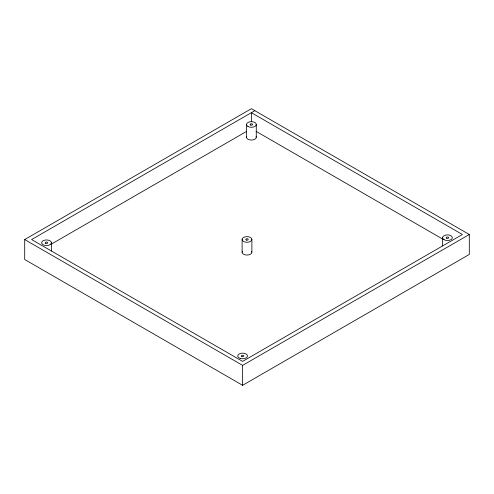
<?xml version="1.0" encoding="UTF-8"?>
<svg xmlns="http://www.w3.org/2000/svg" width="494" height="494" viewBox="0 0 494 494"><rect width="100%" height="100%" fill="white"/><g stroke="black" fill="none" stroke-linecap="round" stroke-linejoin="round"><path stroke-width="0.74" d="M24.7 239.559L251.384 108.686L469.3 234.496L469.3 254.441L242.616 385.314L24.7 259.504L24.7 239.559L242.616 365.375L469.3 234.496M254.842 110.681L31.61 239.559L242.616 361.386L462.39 234.496L251.384 112.675L251.384 121.79M50.981 244.332L246.71 131.33M256.059 131.324L443.025 239.269M442.593 237.688L442.593 245.944M256.275 124.476L256.275 137.239M251.884 239.46A4.884 2.822 0 0 1 244.555 241.906A4.884 2.822 0 0 1 244.555 237.021A4.884 2.822 0 0 1 251.884 239.46L251.884 252.23M246.5 124.476L246.5 137.239M242.616 365.375L242.616 385.314M242.116 239.46L242.116 252.23M51.407 242.752A4.884 2.822 0 0 1 44.083 245.197A4.884 2.822 0 0 1 44.083 240.312A4.884 2.822 0 0 1 51.407 242.752L51.407 251.014M256.108 136.511A4.884 2.822 0 0 1 251.384 140.061A4.884 2.822 0 0 1 246.667 136.511M251.718 251.495A4.884 2.822 0 0 1 247 255.046A4.884 2.822 0 0 1 242.282 251.495M444.02 239.683A4.884 2.822 0 0 0 452.195 238.417A4.884 2.822 0 0 0 446.212 234.965A4.884 2.822 0 0 0 444.02 239.683M446.613 238.182A1.223 0.704 0 0 0 448.657 237.867A1.223 0.704 0 0 0 447.163 237.003A1.223 0.704 0 0 0 446.613 238.182M240.17 358.403A4.884 2.822 0 0 0 247.5 355.964A4.884 2.822 0 0 0 240.17 353.519A4.884 2.822 0 0 0 240.17 358.403M241.751 356.464A1.223 0.704 0 0 0 243.795 356.143A1.223 0.704 0 0 0 242.295 355.285A1.223 0.704 0 0 0 241.751 356.464M247.932 126.47A4.884 2.822 0 0 0 256.108 125.204A4.884 2.822 0 0 0 250.125 121.752A4.884 2.822 0 0 0 247.932 126.47M250.779 125.087A1.223 0.704 0 0 0 252.607 124.476A1.223 0.704 0 0 0 250.779 123.864A1.223 0.704 0 0 0 250.779 125.087M45.658 243.252A1.223 0.704 0 0 0 47.702 242.937A1.223 0.704 0 0 0 46.208 242.072A1.223 0.704 0 0 0 45.658 243.252M246.389 240.072A1.223 0.704 0 0 0 248.223 239.46A1.223 0.704 0 0 0 246.389 238.855A1.223 0.704 0 0 0 246.389 240.072"/></g></svg>
